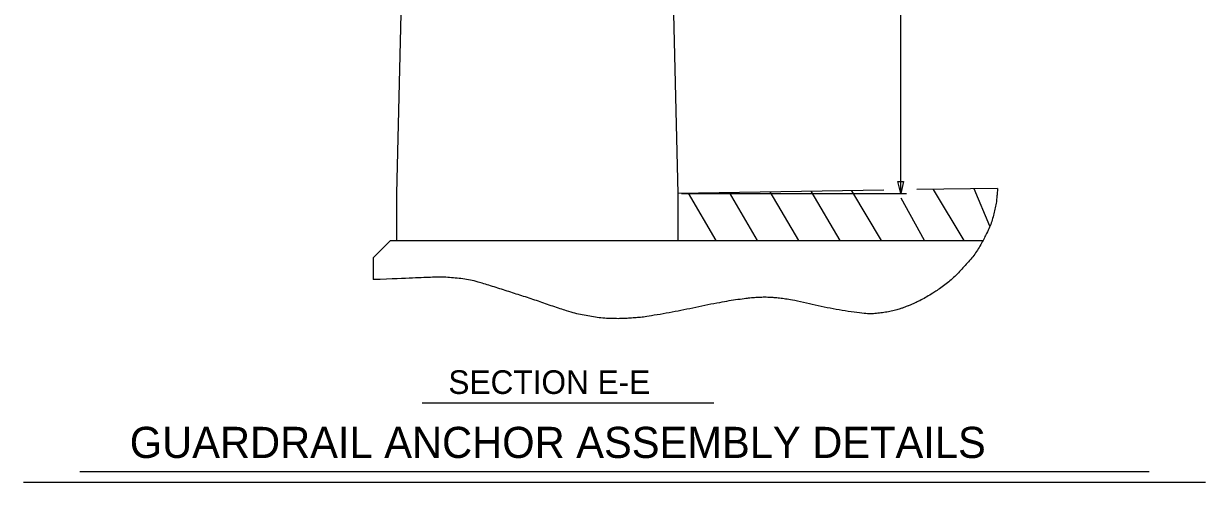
# Model space of a CAD drawing. Extents: x -3.7 to 10.8, y 0 to 7.
# Drawn here: x 1.439 to 4.589, y 0.917 to 2.14 of the extents above; entities that cross this region are included whole.
import ezdxf

# ---------------------------------------------------------------- set-up
doc = ezdxf.new("R2010")
doc.units = 0
for name, color, linetype in [('Arrowhead Terminators', 7, 'Continuous'), ('Box Beam', 7, 'Continuous'), ('Cored Slab Unit CELL', 7, 'Continuous'), ('Dimension Lines', 7, 'Continuous'), ('Mis Object Lines', 7, 'Continuous'), ('Subtitle Text', 7, 'Continuous'), ('Sup Concrete Barrier Rail CELL', 7, 'Continuous'), ('Title Text', 7, 'Continuous')]:
    doc.layers.add(name, color=color, linetype=linetype)

msp = doc.modelspace()

# ---------------------------------------------------------------- linework, layer by layer
at = {"layer": 'Arrowhead Terminators'}
msp.add_lwpolyline([(3.7849, 1.7191), (3.777, 1.6876), (3.7691, 1.7191)], close=True, dxfattribs=at)
at = {"layer": 'Box Beam'}
for p, q in [((2.4173, 1.5626), (2.3704, 1.5158)), ((2.3704, 1.5158), (2.3704, 1.4578))]:
    msp.add_line(p, q, dxfattribs=at)
at = {"layer": 'Cored Slab Unit CELL'}
for p, q in [((2.4173, 1.5626), (2.4329, 1.5626)), ((2.4329, 1.5626), (3.1829, 1.5626)), ((3.1829, 1.5626), (3.9965, 1.5626))]:
    msp.add_line(p, q, dxfattribs=at)
for points in [[(2.4954, 4.2658), (2.4329, 1.6877), (2.4329, 1.5626)], [(3.1204, 4.2658), (3.1829, 1.6876), (3.1829, 1.5626)]]:
    msp.add_lwpolyline(points, dxfattribs=at)
at = {"layer": 'Dimension Lines'}
for p, q in [((3.777, 1.6876), (3.777, 3.0001)), ((3.1925, 1.6876), (3.7927, 1.6876))]:
    msp.add_line(p, q, dxfattribs=at)
at = {"layer": 'Mis Object Lines'}
for p, q in [((3.7325, 1.6964), (3.1829, 1.6877)), ((3.2852, 1.5626), (3.2115, 1.6882)), ((3.3954, 1.5626), (3.3203, 1.6899)), ((3.5056, 1.5626), (3.4291, 1.6916)), ((3.6158, 1.5626), (3.5379, 1.6933)), ((3.726, 1.5626), (3.6467, 1.695)), ((3.8405, 1.5626), (3.7781, 1.6748)), ((4.0353, 1.7011), (3.8203, 1.6977)), ((3.9464, 1.5626), (3.8642, 1.6984)), ((4.0145, 1.6005), (3.9727, 1.7001))]:
    msp.add_line(p, q, dxfattribs=at)
at = {"layer": 'Subtitle Text'}
msp.add_line((2.5012, 1.1298), (3.2785, 1.1298), dxfattribs=at)
at = {"layer": 'Sup Concrete Barrier Rail CELL'}
msp.add_open_spline([(4.0353, 1.7011), (4.0347, 1.692), (4.0338, 1.683), (4.0329, 1.6739), (4.0313, 1.6574), (4.0274, 1.6414), (4.0231, 1.6253), (4.0188, 1.6089), (4.0123, 1.5935), (4.0046, 1.5782), (3.9888, 1.5468), (3.9699, 1.5187), (3.946, 1.4926), (3.9216, 1.4659), (3.8955, 1.4431), (3.8655, 1.4238), (3.8506, 1.4143), (3.8356, 1.4054), (3.8197, 1.3979), (3.8118, 1.3943), (3.8039, 1.3907), (3.7958, 1.3875), (3.7918, 1.3859), (3.7878, 1.3844), (3.7837, 1.383), (3.7797, 1.3815), (3.7756, 1.3802), (3.7715, 1.3789), (3.756, 1.3741), (3.7401, 1.3712), (3.7241, 1.3692), (3.7083, 1.3672), (3.6922, 1.3665), (3.6765, 1.3683), (3.6446, 1.3719), (3.6128, 1.3769), (3.5812, 1.3831), (3.5492, 1.3893), (3.5179, 1.3977), (3.4859, 1.4035), (3.4702, 1.4063), (3.4544, 1.4083), (3.4384, 1.4097), (3.4305, 1.4104), (3.4226, 1.4107), (3.4147, 1.4107), (3.4068, 1.4107), (3.399, 1.4105), (3.3911, 1.4099), (3.3831, 1.4094), (3.3751, 1.4087), (3.3671, 1.4077), (3.343, 1.4046), (3.319, 1.4012), (3.2952, 1.3967), (3.2631, 1.3906), (3.2313, 1.3834), (3.1993, 1.3772), (3.1674, 1.371), (3.1355, 1.3652), (3.1034, 1.3601), (3.0876, 1.3575), (3.0716, 1.3563), (3.0556, 1.3551), (3.0397, 1.354), (3.0237, 1.3537), (3.0078, 1.3541), (2.9879, 1.3547), (2.968, 1.3568), (2.9482, 1.3603), (2.9282, 1.3638), (2.9085, 1.3678), (2.8892, 1.374), (2.8499, 1.3866), (2.8111, 1.4004), (2.7719, 1.4132), (2.7328, 1.4259), (2.6937, 1.4384), (2.6542, 1.4504), (2.6348, 1.4562), (2.6148, 1.4595), (2.5947, 1.4616), (2.5746, 1.4636), (2.5545, 1.4651), (2.5344, 1.4643), (2.4797, 1.4621), (2.4251, 1.46), (2.3704, 1.4578)], degree=3, dxfattribs=at)
at = {"layer": 'Title Text'}
for p, q in [((4.4391, 0.9455), (1.589, 0.9455)), ((4.5892, 0.9175), (1.4389, 0.9175))]:
    msp.add_line(p, q, dxfattribs=at)

# ---------------------------------------------------------------- texts
at = {"layer": 'Subtitle Text'}
msp.add_text('SECTION E-E', height=0.063, dxfattribs=at).set_placement((2.5712, 1.1532))
at = {"layer": 'Title Text'}
msp.add_text('GUARDRAIL ANCHOR ASSEMBLY DETAILS', height=0.083, dxfattribs=at).set_placement((1.7218, 0.9825))

doc.saveas('drawing.dxf')
